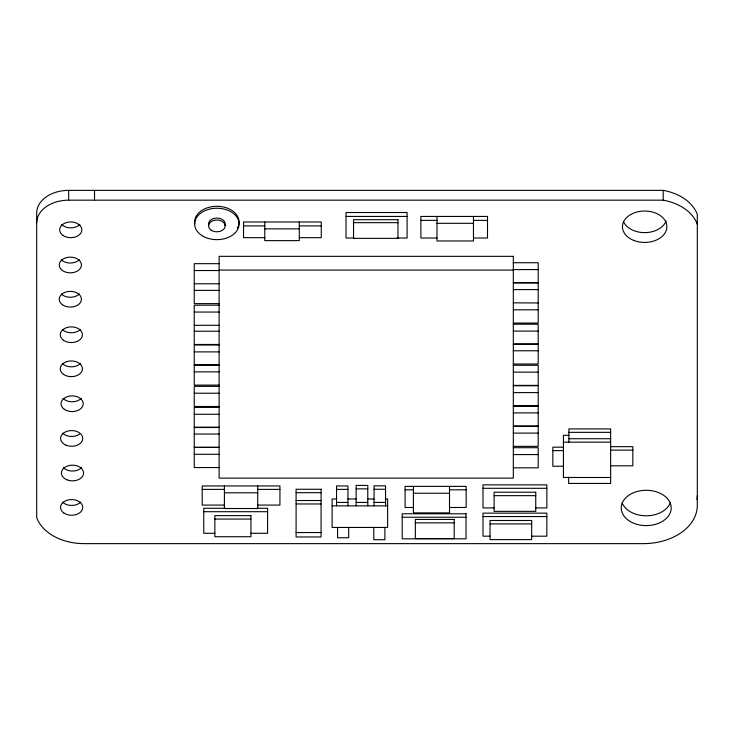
<?xml version="1.0" encoding="UTF-8"?>
<svg xmlns="http://www.w3.org/2000/svg" width="734" height="734" viewBox="0 0 734 734"><rect width="100%" height="100%" fill="white"/><g stroke="black" fill="none" stroke-linecap="round" stroke-linejoin="round"><path stroke-width="1.1" d="M68.675 190.363L663.206 190.363A47.141 33.333 0 0 1 697.3 214.466L697.3 505.432A54.032 38.205 0 0 1 643.268 543.637L84.135 543.637A48.985 34.645 0 0 1 36.7 517.644L36.7 212.97A31.975 22.607 0 0 1 68.675 190.363L68.675 200.171A31.975 22.607 0 0 0 36.7 222.778M68.675 200.171L663.206 200.171A47.141 33.333 0 0 1 697.3 224.283M346.035 216.438L407.095 216.438M420.885 220.365L436.996 220.365M473.467 220.365L487.504 220.365M353.54 222.659L397.956 222.659M436.996 223.31L473.467 223.31M243.541 225.907L264.781 225.907M299.288 225.907L321.263 225.907M264.781 228.852L299.288 228.852M264.781 237.678L243.541 237.678L243.541 221.98L321.263 221.98L321.263 237.678L299.288 237.678M353.953 238.027L346.035 238.027L346.035 212.511L407.095 212.511L407.095 238.027L396.92 238.027M436.996 238.027L420.885 238.027L420.885 216.438L487.504 216.438L487.504 238.027L473.467 238.027M513.323 262.726L538.187 262.726L538.187 323.061L513.323 323.061M219.108 263.671L194.244 263.671L194.244 303.619L219.108 303.619M513.323 269.598L538.187 269.598M219.108 270.075L513.323 270.075M194.244 270.534L219.108 270.534M513.323 282.737L538.187 282.737M513.323 282.847L538.187 282.847M194.244 283.783L219.108 283.783M513.323 289.609L538.187 289.609M194.244 290.38L219.108 290.38M513.323 302.848L538.187 302.949M219.108 305.188L194.244 305.188L194.244 344.466L219.108 344.466M513.323 309.821L538.187 309.821M194.244 312.051L219.108 312.051M513.323 324.226L538.187 324.226L538.187 364.009L513.323 364.009M194.244 325.3L219.108 325.3M513.323 331.089L538.187 331.089M194.244 331.217L219.108 331.217M513.323 343.897L538.187 343.897M513.323 344.338L538.187 344.338M219.108 345.026L194.244 345.026L194.244 385.111L219.108 385.111M513.323 350.769L538.187 350.769M194.244 351.889L219.108 351.889M194.244 364.991L219.108 364.991M194.244 365.137L219.108 365.137M513.323 365.275L538.187 365.275L538.187 385.387L513.323 385.387M194.244 371.863L219.108 371.863M513.323 372.147L538.187 372.147M513.323 385.745L538.187 385.745L538.187 405.865L513.323 405.865M219.108 386.359L194.244 386.359L194.244 406.471L219.108 406.471M513.323 392.617L538.187 392.617M194.244 393.222L219.108 393.222M513.323 406.021L538.187 406.021L538.187 446.355L513.323 446.355M219.108 407.407L194.244 407.407L194.244 467.549L219.108 467.549M513.323 412.893L538.187 412.893M194.244 414.27L219.108 414.27M513.323 426.133L538.187 426.133M513.323 426.234L538.187 426.234M194.244 427.188L219.108 427.188M194.244 427.518L219.108 427.518M568.896 432.344L610.624 432.344M513.323 433.106L538.187 433.106M194.244 434.051L219.108 434.051M568.896 435.29L563.437 435.29L563.437 477.485L610.624 477.485M568.896 438.73L610.624 438.73M563.437 442.162L610.624 442.162M610.624 446.676L632.827 446.676L632.827 465.815L610.624 465.815M194.244 447.3L219.108 447.3M563.437 447.189L552.84 447.189L552.84 466.246L563.437 466.246M194.244 447.428L219.108 447.428M513.323 447.703L538.187 447.703L538.187 467.824L513.323 467.824M610.624 450.107L632.827 450.107M552.84 450.621L563.437 450.621M194.244 454.3L219.108 454.3M513.323 454.575L538.187 454.575M483.009 488.303L546.848 488.303M356.137 488.862L367.78 488.862M202.208 489.385L224.411 489.385M257.726 489.385L279.929 489.385M336.548 489.385L347.944 489.385M374.046 489.266L385.552 489.266M405.095 489.817L413.425 489.817M449.511 489.817L466.163 489.817M296.096 492.679L321.079 492.679M224.411 492.817L257.726 492.817M413.425 493.248L449.511 493.248M494.11 495.661L535.747 495.661M336.548 498.992L332.107 498.992L332.107 527.452L387.625 527.452L387.625 498.992L385.552 498.992M347.944 498.992L356.137 498.992M367.78 498.992L374.046 498.992M296.096 500.533L321.079 500.533M336.548 502.423L347.944 502.423M356.137 502.423L367.78 502.423M374.046 502.423L385.552 502.423M296.096 503.964L321.079 503.964M224.411 505.084L202.208 505.084L202.208 485.954L279.929 485.954L279.929 505.084L257.726 505.084M332.107 505.864L387.625 505.864M413.425 507.478L405.095 507.478L405.095 486.385L466.163 486.385L466.163 507.478L449.511 507.478M494.11 507.928L483.009 507.928L483.009 484.862L546.848 484.862L546.848 507.928L535.747 507.928M225.411 508.267L203.749 508.267L203.749 533.288L214.851 533.288M257.331 508.267L267.589 508.267L267.589 533.288L250.936 533.288M203.749 511.699L267.589 511.699M483.009 516.562L546.848 516.562M402.195 517.231L466.035 517.231M214.851 519.066L250.936 519.066M415.343 522.856L454.199 522.856M490.037 523.92L531.673 523.92M296.096 532.545L321.079 532.545M490.037 536.187L483.009 536.187L483.009 513.13L546.848 513.13L546.848 536.187L531.673 536.187M663.206 190.363L663.206 200.171M568.896 442.162L568.896 428.913L610.624 428.913L610.624 483.449L568.63 483.449L568.63 477.183M473.467 216.438L473.467 240.972L436.996 240.972L436.996 216.438M449.511 486.385L449.511 512.873L413.425 512.873L413.425 486.385M385.552 505.864L385.552 485.835L374.046 485.835L374.046 505.864M384.882 527.315L384.882 539.719L373.78 539.719L373.78 527.315M367.78 505.864L367.78 485.431L356.137 485.431L356.137 505.864M348.696 527.452L348.696 537.756L337.594 537.756L337.594 527.452M347.944 505.864L347.944 485.954L336.548 485.954L336.548 505.864M299.288 221.98L299.288 240.624L264.781 240.624L264.781 221.98M257.726 485.954L257.726 508.524L224.411 508.524L224.411 485.954M94.521 190.363L94.521 200.171M194.831 223.925A22.203 15.698 0 0 1 219.906 206.428A22.203 15.698 0 0 1 237.321 228.081M208.823 225.466A8.331 5.89 0 0 1 216.86 218.053A8.331 5.89 0 0 1 224.907 225.466M670.344 502.698A24.984 17.662 0 0 1 646.214 515.791A24.984 17.662 0 0 1 622.093 502.698M666.105 220.98A22.203 15.698 0 0 1 645.379 232.614A22.203 15.698 0 0 1 623.625 221.962M80.731 502.102A11.102 7.854 0 0 1 62.546 502.102M81.584 467.696A11.102 7.854 0 0 1 63.39 467.696M79.529 434.17A11.102 7.854 0 0 1 62.583 433.115M81.226 398.424A11.102 7.854 0 0 1 63.041 398.424M80.428 363.486A11.102 7.854 0 0 1 62.234 363.486M80.428 329.41A11.102 7.854 0 0 1 62.234 329.41M79.437 293.921A11.102 7.854 0 0 1 61.243 293.921M79.437 259.689A11.102 7.854 0 0 1 61.243 259.689M79.859 224.503A11.102 7.854 0 0 1 61.665 224.503M697.3 495.624A54.032 38.205 0 0 1 697.006 499.615M397.956 219.714L353.54 219.714L353.54 238.357L397.956 238.357L397.956 219.714M513.323 256.34L219.108 256.34L219.108 478.118L513.323 478.118L513.323 256.34M321.079 489.248L296.096 489.248L296.096 536.967L321.079 536.967L321.079 489.248M535.747 492.22L494.11 492.22L494.11 511.359L535.747 511.359L535.747 492.22M466.035 513.791L402.195 513.791L402.195 538.82L466.035 538.82L466.035 513.791M250.936 515.626L214.851 515.626L214.851 536.728L250.936 536.728L250.936 515.626M454.199 519.424L415.343 519.424L415.343 538.563L454.199 538.563L454.199 519.424M531.673 520.489L490.037 520.489L490.037 539.628L531.673 539.628L531.673 520.489M66.932 479.807A11.102 7.854 0 0 0 83.584 473.008A11.102 7.854 0 0 0 66.932 466.209A11.102 7.854 0 0 0 66.932 479.807M66.124 445.226A11.102 7.854 0 0 0 82.777 438.427A11.102 7.854 0 0 0 66.124 431.629A11.102 7.854 0 0 0 66.124 445.226M63.785 512.965A11.102 7.854 0 0 0 82.364 509.442A11.102 7.854 0 0 0 68.767 499.826A11.102 7.854 0 0 0 63.785 512.965M64.28 409.288A11.102 7.854 0 0 0 82.859 405.764A11.102 7.854 0 0 0 69.262 396.149A11.102 7.854 0 0 0 64.28 409.288M63.482 374.349A11.102 7.854 0 0 0 82.052 370.835A11.102 7.854 0 0 0 68.455 361.22A11.102 7.854 0 0 0 63.482 374.349M63.482 340.273A11.102 7.854 0 0 0 82.052 336.759A11.102 7.854 0 0 0 68.455 327.144A11.102 7.854 0 0 0 63.482 340.273M62.491 304.784A11.102 7.854 0 0 0 81.061 301.261A11.102 7.854 0 0 0 67.464 291.646A11.102 7.854 0 0 0 62.491 304.784M62.491 270.552A11.102 7.854 0 0 0 81.061 267.029A11.102 7.854 0 0 0 67.464 257.414A11.102 7.854 0 0 0 62.491 270.552M62.913 235.366A11.102 7.854 0 0 0 81.483 231.843A11.102 7.854 0 0 0 67.886 222.228A11.102 7.854 0 0 0 62.913 235.366M203.226 236.33A22.203 15.698 0 0 0 238.862 226.1A22.203 15.698 0 0 0 208.502 209.392A22.203 15.698 0 0 0 203.226 236.33M628.552 520.434A24.984 17.662 0 0 0 670.344 512.515A24.984 17.662 0 0 0 639.754 490.881A24.984 17.662 0 0 0 628.552 520.434M633.552 240.33A22.203 15.698 0 0 0 666.857 226.733A22.203 15.698 0 0 0 633.552 213.135A22.203 15.698 0 0 0 633.552 240.33M210.97 230.063A8.331 5.89 0 0 0 224.907 227.43A8.331 5.89 0 0 0 214.704 220.218A8.331 5.89 0 0 0 210.97 230.063"/></g></svg>
